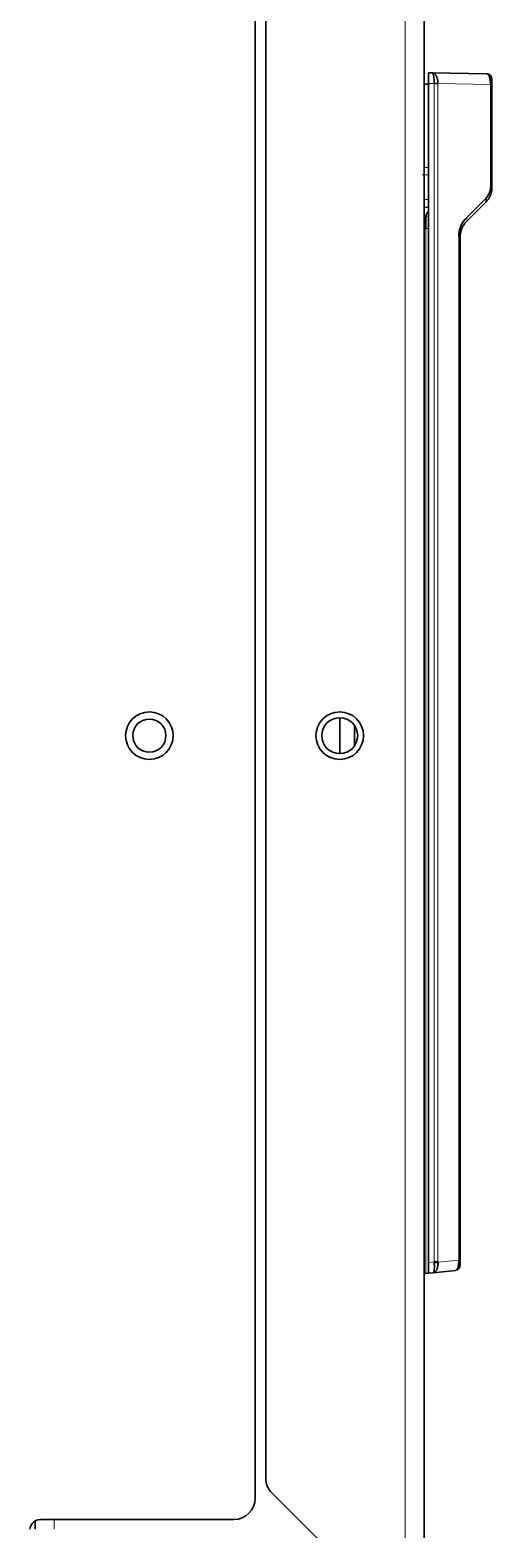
# Model space of a CAD drawing. Header units: inches. Extents: x -1096 to 3103, y -191 to 3207.
# Drawn here: x -591.6 to -547.9, y 1227.5 to 1369.3 of the extents above; entities that cross this region are included whole.
import ezdxf

# ---------------------------------------------------------------- set-up
doc = ezdxf.new("R2010")
doc.units = ezdxf.units.IN

msp = doc.modelspace()

# ---------------------------------------------------------------- linework, layer by layer
at = {"lineweight": 35}
for p, q in [((-570.26, 1884.44), (-570.26, 1230.44)), ((-554.26, 1879.84), (-554.26, 1216.34)), ((-569.26, 1232.37), (-569.26, 1877.84)), ((-553.86, 1364.22), (-554.26, 1364.21)), ((-553.51, 1365.28), (-553.86, 1365.29)), ((-553.86, 1364.29), (-553.86, 1365.29)), ((-553.86, 1364.29), (-553.86, 1252.75)), ((-553.51, 1365.28), (-548.35, 1365.19)), ((-552.97, 1364.29), (-552.97, 1364.28)), ((-547.86, 1364.2), (-547.86, 1364.69)), ((-547.86, 1354.47), (-547.86, 1364.2)), ((-550.27, 1351.23), (-548.44, 1353.05)), ((-554.26, 1352.56), (-553.86, 1352.57)), ((-550.84, 1350.07), (-550.85, 1350.01)), ((-550.86, 1252.98), (-550.86, 1349.81)), ((-562.26, 1300.89), (-562.26, 1304.3)), ((-560.86, 1301.63), (-560.86, 1303.55)), ((-553.86, 1251.75), (-553.86, 1252.75)), ((-550.86, 1252.51), (-550.86, 1252.98)), ((-554.1, 1251.72), (-554.26, 1251.7)), ((-553.86, 1251.75), (-554.1, 1251.72)), ((-553.42, 1251.79), (-553.86, 1251.75)), ((-551.3, 1252.01), (-553.42, 1251.79)), ((-556.06, 1218.34), (-568.67, 1230.96)), ((-591.06, 1228.31), (-591.06, 1227.54)), ((-572.26, 1228.44), (-590.56, 1228.44))]:
    msp.add_line(p, q, dxfattribs=at)
at = {"lineweight": 13}
for p, q in [((-556.06, 1218.34), (-556.06, 1879.84)), ((-553.33, 1364.28), (-553.86, 1364.29)), ((-553.33, 1364.28), (-553.33, 1252.81)), ((-552.97, 1364.29), (-548, 1364.2)), ((-552.97, 1364.28), (-552.97, 1252.81)), ((-548, 1364.2), (-547.86, 1364.2)), ((-548, 1354.47), (-548, 1364.2)), ((-548, 1354.47), (-547.86, 1354.47)), ((-554.26, 1353.31), (-553.86, 1353.32)), ((-550.27, 1351.58), (-548.44, 1353.41)), ((-554.26, 1350.56), (-554.1, 1350.57)), ((-554.1, 1350.57), (-554.1, 1251.72)), ((-554.1, 1350.57), (-553.86, 1350.57)), ((-551, 1349.81), (-550.86, 1349.81)), ((-551, 1252.98), (-551, 1349.81)), ((-553.33, 1252.81), (-553.86, 1252.75)), ((-551, 1252.98), (-552.97, 1252.77)), ((-551, 1252.98), (-550.86, 1252.98)), ((-589.26, 1228.44), (-589.26, 1227.54))]:
    msp.add_line(p, q, dxfattribs=at)
at = {"lineweight": 35}
for centre, radius in [((-580.26, 1302.59), 2.25), ((-562.26, 1302.59), 2.25), ((-580.26, 1302.59), 1.57), ((-562.26, 1302.59), 1.7)]:
    msp.add_circle(centre, radius, dxfattribs=at)
for centre, radius, start, end in [((-548.36, 1364.69), 0.5, 0, 89), ((-551.36, 1252.51), 0.5, 276, 0), ((-567.26, 1232.37), 2, 180, 225), ((-572.26, 1230.44), 2, 270, 0), ((-590.56, 1227.44), 1, 90, 174.2597)]:
    msp.add_arc(centre, radius, start, end, dxfattribs=at)
at = {"lineweight": 13}
for centre, major_axis, ratio, start_param, end_param in [((-503.41, 8513.34), (0, 7157.87), 0.99956, 3.134459, 3.134542), ((-554.11, 1351.82), (0.25, 0), 0.557599, 4.736607, 6.28319), ((-550.62, 1351.58), (-0.354, 0.354), 0.57735, 3.141593, 4.18879)]:
    msp.add_ellipse(centre, major_axis=major_axis, ratio=ratio, start_param=start_param, end_param=end_param, dxfattribs=at)
at = {"lineweight": 35}
for centre, major_axis, ratio, start_param, end_param in [((-549.5, 1354.47), (0.32, 1.46), 0.999392, 4.143856, 4.929694), ((-548.79, 1353.41), (-0.354, 0.354), 0.57735, 3.141592, 4.18879), ((-548.51, 1349.82), (1.18, 2.2), 0.998275, 1.275852, 2.062555)]:
    msp.add_ellipse(centre, major_axis=major_axis, ratio=ratio, start_param=start_param, end_param=end_param, dxfattribs=at)
for points, degree in [([(-553.51, 1365.28), (-553.5, 1365.28), (-553.49, 1365.28), (-553.47, 1365.27), (-553.45, 1365.24), (-553.43, 1365.21), (-553.42, 1365.17), (-553.4, 1365.11), (-553.39, 1365.06), (-553.37, 1364.99), (-553.36, 1364.92), (-553.35, 1364.84), (-553.35, 1364.76), (-553.34, 1364.67), (-553.33, 1364.58), (-553.33, 1364.48), (-553.33, 1364.39), (-553.33, 1364.33), (-553.33, 1364.29)], 3), ([(-553.51, 1365.28), (-553.49, 1365.28), (-553.45, 1365.28), (-553.4, 1365.26), (-553.35, 1365.24), (-553.29, 1365.21), (-553.25, 1365.16), (-553.2, 1365.11), (-553.16, 1365.05), (-553.12, 1364.99), (-553.08, 1364.91), (-553.05, 1364.83), (-553.03, 1364.75), (-553, 1364.66), (-552.99, 1364.57), (-552.98, 1364.48), (-552.97, 1364.38), (-552.97, 1364.32), (-552.97, 1364.29)], 3), ([(-553.3, 1365.21), (-553.4, 1365.26), (-553.5, 1365.28)], 2), ([(-548, 1364.2), (-548, 1364.23), (-548, 1364.29), (-548.01, 1364.37), (-548.01, 1364.45), (-548.02, 1364.54), (-548.03, 1364.62), (-548.05, 1364.69), (-548.06, 1364.77), (-548.08, 1364.84), (-548.1, 1364.91), (-548.13, 1364.97), (-548.15, 1365.03), (-548.18, 1365.08), (-548.21, 1365.12), (-548.24, 1365.15), (-548.28, 1365.17), (-548.31, 1365.19), (-548.33, 1365.19), (-548.35, 1365.19)], 3), ([(-548.44, 1353.05), (-548.4, 1353.09), (-548.33, 1353.17), (-548.24, 1353.29), (-548.16, 1353.41), (-548.08, 1353.54), (-548.02, 1353.67), (-547.97, 1353.8), (-547.93, 1353.93), (-547.9, 1354.06), (-547.87, 1354.2), (-547.86, 1354.33), (-547.86, 1354.42), (-547.86, 1354.47)], 3), ([(-554.1, 1351.68), (-554.1, 1351.64), (-554.1, 1351.56), (-554.1, 1351.43), (-554.1, 1351.29), (-554.1, 1351.15), (-554.1, 1351.01), (-554.1, 1350.86), (-554.1, 1350.72), (-554.1, 1350.62), (-554.1, 1350.57)], 3), ([(-551.3, 1252.01), (-551.29, 1252.02), (-551.27, 1252.02), (-551.23, 1252.04), (-551.2, 1252.07), (-551.17, 1252.11), (-551.14, 1252.15), (-551.12, 1252.2), (-551.09, 1252.26), (-551.07, 1252.33), (-551.05, 1252.4), (-551.04, 1252.47), (-551.02, 1252.55), (-551.01, 1252.63), (-551.01, 1252.71), (-551, 1252.8), (-551, 1252.89), (-551, 1252.95), (-551, 1252.98)], 3), ([(-553.41, 1251.8), (-553.32, 1251.82), (-553.23, 1251.88)], 2)]:
    msp.add_open_spline(points, degree=degree, dxfattribs=at)
at = {"lineweight": 13}
for points, degree in [([(-553.33, 1364.29), (-553.33, 1364.29), (-553.33, 1364.29), (-553.33, 1364.28)], 3), ([(-553.86, 1356.35), (-553.99, 1356.35), (-554.12, 1356.35), (-554.26, 1356.35)], 3), ([(-552.97, 1252.81), (-552.97, 1252.79), (-552.97, 1252.77)], 2)]:
    msp.add_open_spline(points, degree=degree, dxfattribs=at)
at = {"lineweight": 35}
for points, knots in [([(-552.97, 1364.29), (-552.99, 1364.29), (-553.02, 1364.29), (-553.07, 1364.29), (-553.1, 1364.29), (-553.17, 1364.29), (-553.2, 1364.29), (-553.26, 1364.29), (-553.3, 1364.29), (-553.33, 1364.29)], [0, 0, 0, 0, 0.25, 0.25, 0.5, 0.5, 0.75, 0.75, 1, 1, 1, 1]), ([(-552.97, 1364.28), (-552.99, 1364.28), (-553.02, 1364.28), (-553.07, 1364.28), (-553.1, 1364.28), (-553.17, 1364.28), (-553.2, 1364.28), (-553.26, 1364.28), (-553.3, 1364.28), (-553.33, 1364.28)], [0, 0, 0, 0, 0.25, 0.25, 0.5, 0.5, 0.75, 0.75, 1, 1, 1, 1]), ([(-547.89, 1364.2), (-547.89, 1364.26), (-547.89, 1364.36), (-547.89, 1364.51), (-547.89, 1364.63), (-547.89, 1364.75), (-547.89, 1364.85), (-547.89, 1364.88), (-547.89, 1364.88)], [0, 0, 0, 0, 0.132912, 0.263476, 0.390789, 0.515356, 0.758901, 1, 1, 1, 1]), ([(-553.86, 1352.21), (-553.86, 1352.21), (-553.88, 1352.19), (-553.91, 1352.16), (-553.96, 1352.11), (-554, 1352.05), (-554.03, 1351.99), (-554.05, 1351.94), (-554.06, 1351.91), (-554.07, 1351.88), (-554.08, 1351.86), (-554.08, 1351.83), (-554.09, 1351.81), (-554.09, 1351.78), (-554.1, 1351.76), (-554.1, 1351.73), (-554.1, 1351.71), (-554.1, 1351.69), (-554.1, 1351.68)], [0, 0, 0, 0, 0.009959, 0.114896, 0.246741, 0.369751, 0.483914, 0.589222, 0.632603, 0.675469, 0.717821, 0.759659, 0.800986, 0.841802, 0.882111, 0.921915, 0.961213, 1, 1, 1, 1]), ([(-550.86, 1349.81), (-550.86, 1349.85), (-550.85, 1349.92), (-550.85, 1350.02), (-550.83, 1350.13), (-550.81, 1350.24), (-550.78, 1350.35), (-550.75, 1350.46), (-550.71, 1350.57), (-550.66, 1350.68), (-550.6, 1350.79), (-550.53, 1350.9), (-550.46, 1351.01), (-550.37, 1351.12), (-550.3, 1351.19), (-550.27, 1351.23)], [0, 0, 0, 0, 0.062041, 0.123382, 0.186518, 0.251671, 0.319183, 0.389377, 0.462676, 0.539543, 0.620442, 0.705696, 0.796964, 0.895027, 1, 1, 1, 1]), ([(-552.97, 1252.77), (-552.97, 1252.77), (-552.97, 1252.77), (-552.96, 1252.74), (-552.96, 1252.68), (-552.96, 1252.59), (-552.97, 1252.5), (-552.98, 1252.41), (-553, 1252.33), (-553.02, 1252.25), (-553.04, 1252.17), (-553.07, 1252.1), (-553.1, 1252.04), (-553.14, 1251.98), (-553.18, 1251.93), (-553.22, 1251.88), (-553.27, 1251.85), (-553.32, 1251.82), (-553.37, 1251.8), (-553.4, 1251.79), (-553.42, 1251.79)], [0, 0, 0, 0, 0.000002, 0.000002, 0.062502, 0.125002, 0.187502, 0.250002, 0.312501, 0.375001, 0.437501, 0.500001, 0.562501, 0.625001, 0.687501, 0.750001, 0.8125, 0.875, 0.9375, 1, 1, 1, 1]), ([(-553.33, 1252.73), (-553.33, 1252.73), (-553.33, 1252.73), (-553.32, 1252.7), (-553.32, 1252.64), (-553.31, 1252.55), (-553.31, 1252.46), (-553.31, 1252.38), (-553.31, 1252.3), (-553.31, 1252.22), (-553.31, 1252.14), (-553.32, 1252.08), (-553.32, 1252.01), (-553.33, 1251.96), (-553.34, 1251.91), (-553.36, 1251.87), (-553.37, 1251.84), (-553.39, 1251.81), (-553.4, 1251.8), (-553.41, 1251.79), (-553.42, 1251.79)], [0, 0, 0, 0, 0.000006, 0.000006, 0.062506, 0.125006, 0.187505, 0.250005, 0.312504, 0.375004, 0.437504, 0.500003, 0.562503, 0.625002, 0.687502, 0.750002, 0.812501, 0.875001, 0.9375, 1, 1, 1, 1]), ([(-552.97, 1252.81), (-552.97, 1252.81), (-552.98, 1252.81), (-552.98, 1252.81), (-552.99, 1252.81), (-553, 1252.81), (-553.01, 1252.81), (-553.02, 1252.81), (-553.03, 1252.81), (-553.03, 1252.81), (-553.04, 1252.81), (-553.05, 1252.81), (-553.06, 1252.81), (-553.06, 1252.81), (-553.07, 1252.81), (-553.08, 1252.81), (-553.09, 1252.81), (-553.09, 1252.81), (-553.1, 1252.81), (-553.11, 1252.81), (-553.11, 1252.81), (-553.12, 1252.81), (-553.12, 1252.81), (-553.13, 1252.81), (-553.15, 1252.81), (-553.17, 1252.81), (-553.2, 1252.81), (-553.23, 1252.81), (-553.25, 1252.81), (-553.27, 1252.81), (-553.28, 1252.81), (-553.29, 1252.81), (-553.3, 1252.81), (-553.31, 1252.81), (-553.32, 1252.81), (-553.32, 1252.81), (-553.33, 1252.81), (-553.33, 1252.81)], [0, 0, 0, 0, 0.028772, 0.056905, 0.0844, 0.111255, 0.13747, 0.163047, 0.187985, 0.212284, 0.235943, 0.258964, 0.281345, 0.303087, 0.32419, 0.344653, 0.364478, 0.383663, 0.40221, 0.420117, 0.437384, 0.454013, 0.470003, 0.485354, 0.500066, 0.602573, 0.685887, 0.749997, 0.801286, 0.842952, 0.874985, 0.902913, 0.924984, 0.945435, 0.962485, 0.981109, 1, 1, 1, 1]), ([(-550.89, 1252.34), (-550.89, 1252.34), (-550.89, 1252.36), (-550.89, 1252.45), (-550.89, 1252.57), (-550.89, 1252.69), (-550.89, 1252.82), (-550.89, 1252.92), (-550.89, 1252.98)], [0, 0, 0, 0, 0.241087, 0.485054, 0.610022, 0.737677, 0.868108, 1, 1, 1, 1])]:
    msp.add_open_spline(points, degree=3, knots=knots, dxfattribs=at)
at = {"lineweight": 13}
msp.add_open_spline([(-553.33, 1252.81), (-553.33, 1252.81), (-553.33, 1252.8), (-553.33, 1252.8), (-553.33, 1252.8), (-553.33, 1252.79), (-553.33, 1252.79), (-553.33, 1252.79), (-553.33, 1252.79), (-553.33, 1252.79), (-553.33, 1252.78), (-553.33, 1252.78), (-553.33, 1252.78), (-553.33, 1252.77), (-553.33, 1252.77), (-553.33, 1252.76), (-553.33, 1252.75), (-553.33, 1252.74), (-553.33, 1252.74), (-553.33, 1252.73)], degree=3, knots=[0, 0, 0, 0, 0.061008, 0.110121, 0.14814, 0.178545, 0.209387, 0.250619, 0.273339, 0.299755, 0.330579, 0.366102, 0.406368, 0.451284, 0.500709, 0.585077, 0.696396, 0.834739, 1, 1, 1, 1], dxfattribs=at)
at = {"lineweight": 35}
msp.add_rational_spline([(-552.97, 1252.77), (-553.06, 1252.76), (-553.19, 1252.74), (-553.33, 1252.73)], [1.04084697923, 0.98638317713, 0.986384340281, 1.04085046868], degree=3, dxfattribs=at)

doc.saveas('drawing.dxf')
